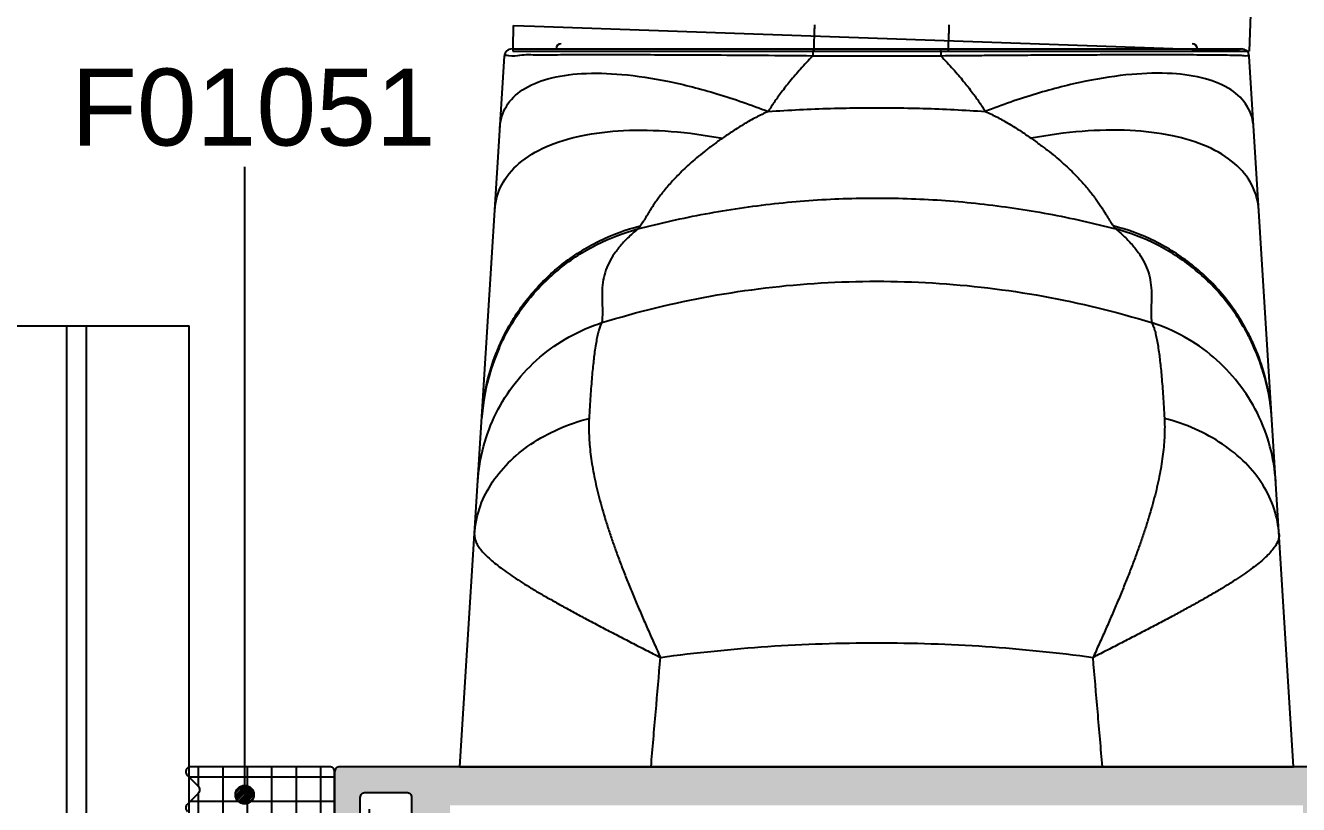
# Model space of a CAD drawing. Header units: millimetres. Extents: x -624 to 1947, y 11274 to 11571.
# Drawn here: x 1098.68 to 1148.31, y 11467.74 to 11498.13 of the extents above; entities that cross this region are included whole.
import ezdxf

# ---------------------------------------------------------------- set-up
doc = ezdxf.new("R2010")
doc.units = ezdxf.units.MM
for name, color, linetype in [('AKSESUAR', 7, 'Continuous'), ('ALUMINIUM', 30, 'Continuous'), ('Antet', 7, 'Continuous'), ('FITIL', 11, 'Continuous')]:
    doc.layers.add(name, color=color, linetype=linetype)
doc.styles.get("Standard").update_dxf_attribs({"font": 'arial.ttf'})

# ---------------------------------------------------------------- blocks, each defined once
blk = doc.blocks.new('TOPALCAM')
at = {"color": 4}
for p, q in [((1636.107, 13113.73), (1678.387, 13113.73)), ((1636.107, 13113.73), (1678.387, 13113.73)), ((1636.107, 13113.73), (1678.387, 13113.73)), ((1673.627, 13073.73), (1673.627, 13113.73)), ((1673.627, 13073.73), (1673.627, 13113.73)), ((1673.627, 13073.73), (1673.627, 13113.73)), ((1674.387, 13073.73), (1674.387, 13113.73)), ((1674.387, 13073.73), (1674.387, 13113.73)), ((1674.387, 13073.73), (1674.387, 13113.73)), ((1678.387, 13073.73), (1678.387, 13113.73)), ((1678.387, 13073.73), (1678.387, 13113.73)), ((1678.387, 13073.73), (1678.387, 13113.73))]:
    blk.add_line(p, q, dxfattribs=at)
blk = doc.blocks.new('40 D 6006')
at = {"color": 255, "linetype": 'Continuous'}
for p, q in [((4648.959, 1358.502), (4648.699, 1351.055)), ((4620.012, 1352.057), (4620.838, 1352.028)), ((4620.838, 1352.028), (4620.845, 1352.028)), ((4620.845, 1352.028), (4648.694, 1351.055)), ((4619.963, 1351.143), (4648.399, 1351.143)), ((4619.995, 1351.055), (4648.699, 1351.055)), ((4617.931, 1323.143), (4619.664, 1350.862)), ((4631.684, 1350.877), (4636.678, 1350.877)), ((4650.431, 1323.143), (4648.699, 1350.862)), ((4623.475, 1340.532), (4623.47, 1340.466)), ((4644.887, 1340.532), (4644.892, 1340.466)), ((4619.462, 1339.475), (4619.462, 1339.475)), ((4648.9, 1339.475), (4648.9, 1339.475)), ((4648.976, 1339.298), (4648.9, 1339.475)), ((4649.101, 1338.977), (4648.971, 1339.309)), ((4649.212, 1338.655), (4649.097, 1338.987)), ((4649.309, 1338.33), (4649.209, 1338.664)), ((4618.972, 1338.008), (4618.902, 1337.68)), ((4619.056, 1338.337), (4618.972, 1338.008)), ((4649.392, 1338.003), (4649.307, 1338.337)), ((4649.461, 1337.677), (4649.391, 1338.009)), ((4649.515, 1337.352), (4649.46, 1337.681)), ((4618.806, 1337.028), (4618.779, 1336.704)), ((4618.806, 1337.029), (4618.792, 1336.863)), ((4618.847, 1337.355), (4618.806, 1337.028)), ((4649.556, 1337.028), (4649.515, 1337.355)), ((4649.584, 1336.705), (4649.556, 1337.029)), ((4617.931, 1323.143), (4650.431, 1323.143))]:
    blk.add_line(p, q, dxfattribs=at)
for points in [[(4631.753, 1352.087), (4631.751, 1352.043), (4631.75, 1351.999), (4631.748, 1351.955), (4631.747, 1351.911), (4631.745, 1351.867), (4631.744, 1351.823), (4631.742, 1351.779), (4631.74, 1351.735), (4631.739, 1351.691), (4631.737, 1351.647)], [(4636.995, 1352.079), (4636.994, 1352.035), (4636.992, 1351.992), (4636.991, 1351.948), (4636.989, 1351.904), (4636.988, 1351.86), (4636.986, 1351.816), (4636.985, 1351.772), (4636.983, 1351.728), (4636.982, 1351.684), (4636.98, 1351.64), (4636.979, 1351.596), (4636.977, 1351.552), (4636.976, 1351.508), (4636.974, 1351.465)], [(4619.462, 1339.475), (4619.391, 1339.309), (4619.265, 1338.987), (4619.153, 1338.663), (4619.056, 1338.337)], [(4618.972, 1338.009), (4618.902, 1337.681), (4618.847, 1337.354)]]:
    blk.add_lwpolyline(points, dxfattribs=at)
for centre, radius, start, end in [((4648.699, 1351.055), 28.704, 178, 180), ((4648.699, 1351.055), 16.972, 178, 180), ((4648.699, 1351.055), 11.732, 178, 180), ((4619.963, 1350.843), 0.3, 89.9967, 176.4235), ((4621.881, 1351.143), 0.2, 90, 180), ((4646.481, 1351.143), 0.2, 0, 90), ((4648.399, 1350.843), 0.3, 3.5763, 90.0006)]:
    blk.add_arc(centre, radius, start, end, dxfattribs=at)
for points, start_tangent, end_tangent in [([(4619.664, 1350.862), (4619.82, 1350.885), (4620.267, 1350.902), (4620.977, 1350.912), (4621.849, 1350.918), (4622.833, 1350.92), (4623.901, 1350.92), (4625.037, 1350.918), (4626.333, 1350.914), (4627.884, 1350.906), (4629.718, 1350.894), (4631.684, 1350.877)], (0.05667, 0.998393), (0.999963, -0.008628)), ([(4631.706, 1351.143), (4631.696, 1351.108), (4631.688, 1351.012), (4631.684, 1350.877)], (-0.999999, -0.001414), (-0.008298, -0.999966)), ([(4636.657, 1351.143), (4636.667, 1351.108), (4636.675, 1351.012), (4636.678, 1350.877)], (1, 0.000904), (0.00829, -0.999966)), ([(4636.678, 1350.877), (4637.349, 1350.883), (4638.078, 1350.889), (4638.868, 1350.895), (4639.723, 1350.901), (4640.65, 1350.907), (4641.619, 1350.912), (4642.562, 1350.916), (4643.429, 1350.919), (4644.206, 1350.92), (4644.904, 1350.921), (4645.538, 1350.92), (4646.12, 1350.919), (4646.66, 1350.917), (4647.166, 1350.914), (4647.639, 1350.91), (4648.057, 1350.903), (4648.393, 1350.893), (4648.617, 1350.879), (4648.699, 1350.862)], (0.999963, 0.008631), (0.059804, -0.99821)), ([(4631.684, 1350.877), (4631.203, 1350.352), (4630.796, 1349.873), (4630.457, 1349.441), (4630.177, 1349.051), (4629.95, 1348.699)], (-0.688191, -0.72553), (-0.512468, -0.858706)), ([(4636.678, 1350.877), (4637.159, 1350.352), (4637.567, 1349.874), (4637.906, 1349.441), (4638.185, 1349.052), (4638.412, 1348.7)], (0.688189, -0.725531), (0.512482, -0.858698)), ([(4619.489, 1348.073), (4619.741, 1348.901), (4620.372, 1349.542), (4621.359, 1349.973), (4622.665, 1350.177), (4624.24, 1350.146), (4626.026, 1349.881), (4627.953, 1349.393), (4629.95, 1348.699)], (0.062377, 0.998053), (0.930845, -0.365415)), ([(4648.873, 1348.073), (4648.622, 1348.901), (4647.991, 1349.543), (4647.003, 1349.973), (4645.697, 1350.177), (4644.122, 1350.146), (4642.337, 1349.881), (4640.409, 1349.393), (4638.412, 1348.7)], (-0.062377, 0.998053), (-0.930842, -0.365423)), ([(4629.95, 1348.699), (4629.476, 1348.472), (4629.017, 1348.216), (4628.567, 1347.931), (4628.162, 1347.655)], (-0.915112, -0.4032), (-0.819591, -0.572949)), ([(4629.95, 1348.699), (4631.169, 1348.773), (4632.381, 1348.822), (4633.588, 1348.845), (4634.791, 1348.845), (4635.994, 1348.821), (4637.201, 1348.773), (4638.412, 1348.7)], (0.997442, 0.071483), (0.997445, -0.071444)), ([(4638.412, 1348.7), (4638.886, 1348.473), (4639.345, 1348.217), (4639.796, 1347.931), (4640.2, 1347.656)], (0.915115, -0.403192), (0.819594, -0.572945)), ([(4619.288, 1344.847), (4619.559, 1345.834), (4620.231, 1346.668), (4621.276, 1347.316), (4622.653, 1347.751), (4624.305, 1347.957), (4626.167, 1347.925), (4628.162, 1347.655)], (0.062378, 0.998053), (0.982594, -0.185767)), ([(4649.075, 1344.847), (4648.804, 1345.834), (4648.132, 1346.668), (4647.086, 1347.316), (4645.71, 1347.751), (4644.057, 1347.957), (4642.195, 1347.925), (4640.2, 1347.656)], (-0.062378, 0.998053), (-0.982594, -0.185765)), ([(4628.162, 1347.655), (4627.793, 1347.391), (4627.46, 1347.136), (4627.158, 1346.889), (4626.884, 1346.651), (4626.638, 1346.422), (4626.419, 1346.204), (4626.223, 1345.996), (4626.048, 1345.798), (4625.892, 1345.61), (4625.753, 1345.433), (4625.63, 1345.266), (4625.52, 1345.109), (4625.423, 1344.963), (4625.335, 1344.826), (4625.256, 1344.699), (4625.185, 1344.583), (4625.121, 1344.477), (4625.062, 1344.385), (4625.01, 1344.305), (4624.961, 1344.237)], (-0.8212, -0.57064), (-0.608653, -0.793437)), ([(4640.2, 1347.656), (4640.569, 1347.391), (4640.902, 1347.136), (4641.205, 1346.889), (4641.479, 1346.651), (4641.724, 1346.422), (4641.944, 1346.204), (4642.139, 1345.996), (4642.314, 1345.798), (4642.47, 1345.61), (4642.609, 1345.433), (4642.733, 1345.266), (4642.842, 1345.109), (4642.94, 1344.963), (4643.027, 1344.826), (4643.106, 1344.699), (4643.177, 1344.583), (4643.242, 1344.477), (4643.3, 1344.385), (4643.353, 1344.305), (4643.402, 1344.237)], (0.821197, -0.570644), (0.608602, -0.793476)), ([(4624.862, 1344.118), (4626.173, 1344.437), (4627.503, 1344.71), (4628.846, 1344.934), (4630.193, 1345.107), (4631.538, 1345.229), (4632.875, 1345.302), (4634.205, 1345.325), (4635.533, 1345.3), (4636.865, 1345.226), (4638.201, 1345.103), (4639.539, 1344.93), (4640.871, 1344.708), (4642.193, 1344.436), (4643.5, 1344.118)], (0.967049, 0.254592), (0.967048, -0.254592)), ([(4619.453, 1339.531), (4619.701, 1340.055), (4620.654, 1341.501), (4621.885, 1342.713), (4623.342, 1343.638), (4624.961, 1344.237)], (0.39688, 0.917871), (0.969232, 0.246147)), ([(4619.462, 1339.475), (4619.684, 1339.941), (4620.624, 1341.376), (4621.838, 1342.584), (4623.271, 1343.511), (4624.862, 1344.118)], (0.402403, 0.915463), (0.96666, 0.256063)), ([(4624.862, 1344.118), (4624.477, 1343.771), (4624.153, 1343.419), (4623.895, 1343.065), (4623.7, 1342.706), (4623.565, 1342.33), (4623.491, 1341.929), (4623.472, 1341.497), (4623.484, 1341.026), (4623.475, 1340.532)], (-0.770339, -0.637635), (-0.077361, -0.997003)), ([(4624.961, 1344.237), (4624.921, 1344.187), (4624.888, 1344.147), (4624.862, 1344.118)], (-0.608602, -0.793475), (-0.692497, -0.721421)), ([(4643.402, 1344.237), (4643.441, 1344.186), (4643.474, 1344.147), (4643.5, 1344.118)], (0.608552, -0.793514), (0.692424, -0.721491)), ([(4648.91, 1339.531), (4648.661, 1340.055), (4647.708, 1341.501), (4646.477, 1342.713), (4645.021, 1343.638), (4643.402, 1344.237)], (-0.396879, 0.917871), (-0.969232, 0.246148)), ([(4643.5, 1344.118), (4643.885, 1343.771), (4644.209, 1343.419), (4644.467, 1343.065), (4644.662, 1342.706), (4644.797, 1342.33), (4644.872, 1341.928), (4644.891, 1341.497), (4644.879, 1341.026), (4644.887, 1340.532)], (0.770336, -0.637638), (0.077361, -0.997003)), ([(4648.9, 1339.475), (4648.678, 1339.941), (4647.738, 1341.376), (4646.525, 1342.584), (4645.091, 1343.511), (4643.5, 1344.118)], (-0.402396, 0.915466), (-0.96666, 0.256064)), ([(4623.47, 1340.465), (4627.697, 1341.496), (4632.01, 1342.013), (4636.352, 1342.013), (4640.665, 1341.496), (4644.892, 1340.465)], (0.955558, 0.294804), (0.955558, -0.294804)), ([(4618.626, 1334.262), (4618.851, 1335.633), (4619.345, 1336.933), (4620.087, 1338.109), (4621.049, 1339.115), (4622.192, 1339.911), (4623.47, 1340.466)], (0.062388, 0.998052), (0.952477, 0.304611)), ([(4623.47, 1340.466), (4623.414, 1340.36), (4623.361, 1340.214), (4623.31, 1340.029), (4623.262, 1339.805), (4623.217, 1339.544), (4623.174, 1339.245)], (-0.560255, -0.82832), (-0.130271, -0.991478)), ([(4644.892, 1340.466), (4644.948, 1340.36), (4645.002, 1340.214), (4645.053, 1340.029), (4645.101, 1339.805), (4645.146, 1339.544), (4645.189, 1339.245)], (0.560256, -0.82832), (0.130271, -0.991478)), ([(4649.736, 1334.262), (4649.511, 1335.633), (4649.018, 1336.933), (4648.275, 1338.109), (4647.314, 1339.115), (4646.171, 1339.911), (4644.892, 1340.466)], (-0.062388, 0.998052), (-0.952477, 0.304611)), ([(4619.434, 1339.487), (4619.453, 1339.531)], (0.39153, 0.920165), (0.39688, 0.917871)), ([(4648.929, 1339.487), (4648.91, 1339.531)], (-0.391521, 0.920169), (-0.396879, 0.917871)), ([(4618.819, 1337.157), (4619.067, 1338.436), (4619.434, 1339.487)], (0.114572, 0.993415), (0.39153, 0.920165)), ([(4623.174, 1339.245), (4623.141, 1338.978), (4623.109, 1338.679), (4623.078, 1338.348), (4623.048, 1337.987), (4623.019, 1337.595), (4622.992, 1337.175), (4622.967, 1336.731)], (-0.13027, -0.991479), (-0.05295, -0.998597)), ([(4645.189, 1339.245), (4645.222, 1338.978), (4645.254, 1338.679), (4645.285, 1338.348), (4645.315, 1337.987), (4645.343, 1337.595), (4645.37, 1337.176), (4645.395, 1336.731)], (0.13027, -0.991479), (0.05295, -0.998597)), ([(4649.544, 1337.157), (4649.295, 1338.436), (4648.929, 1339.487)], (-0.114579, 0.993414), (-0.391521, 0.920169)), ([(4618.781, 1336.734), (4618.819, 1337.157)], (0.06461, 0.997911), (0.114572, 0.993415)), ([(4649.583, 1336.715), (4649.544, 1337.157)], (-0.062378, 0.998053), (-0.114579, 0.993414)), ([(4618.498, 1332.205), (4618.689, 1333.199), (4619.133, 1334.139), (4619.811, 1334.992), (4620.699, 1335.725), (4621.764, 1336.312), (4622.967, 1336.731)], (0.062378, 0.998053), (0.967385, 0.25331)), ([(4618.779, 1336.715), (4618.781, 1336.734)], (0.062378, 0.998053), (0.06461, 0.997911)), ([(4622.967, 1336.731), (4622.958, 1336.403), (4622.964, 1336.062), (4622.987, 1335.707), (4623.025, 1335.339), (4623.079, 1334.958), (4623.148, 1334.564), (4623.233, 1334.157), (4623.333, 1333.738), (4623.448, 1333.307), (4623.577, 1332.865), (4623.72, 1332.411), (4623.876, 1331.947), (4624.045, 1331.473), (4624.226, 1330.99), (4624.417, 1330.498), (4624.619, 1329.998), (4624.83, 1329.49), (4625.05, 1328.977), (4625.277, 1328.457), (4625.51, 1327.934), (4625.748, 1327.406)], (-0.052946, -0.998597), (0.415235, -0.909714)), ([(4645.395, 1336.731), (4645.405, 1336.403), (4645.398, 1336.062), (4645.376, 1335.707), (4645.338, 1335.339), (4645.284, 1334.958), (4645.214, 1334.564), (4645.129, 1334.157), (4645.029, 1333.738), (4644.914, 1333.307), (4644.785, 1332.865), (4644.642, 1332.411), (4644.486, 1331.947), (4644.317, 1331.473), (4644.137, 1330.99), (4643.945, 1330.498), (4643.743, 1329.998), (4643.532, 1329.49), (4643.312, 1328.977), (4643.086, 1328.457), (4642.852, 1327.934), (4642.614, 1327.406)], (0.052946, -0.998597), (-0.41522, -0.909721)), ([(4649.865, 1332.205), (4649.673, 1333.199), (4649.23, 1334.139), (4648.552, 1334.992), (4647.663, 1335.725), (4646.598, 1336.312), (4645.395, 1336.731)], (-0.062378, 0.998053), (-0.967385, 0.25331)), ([(4618.498, 1332.205), (4618.507, 1332.07), (4618.55, 1331.927), (4618.628, 1331.776), (4618.741, 1331.616), (4618.888, 1331.449), (4619.068, 1331.273), (4619.282, 1331.088), (4619.528, 1330.896), (4619.807, 1330.695), (4620.116, 1330.486), (4620.455, 1330.268), (4620.823, 1330.043), (4621.219, 1329.81), (4621.641, 1329.57), (4622.087, 1329.322), (4622.556, 1329.067), (4623.047, 1328.805), (4623.557, 1328.536), (4624.084, 1328.262), (4624.626, 1327.982), (4625.182, 1327.696), (4625.748, 1327.406)], (-0.062379, -0.998053), (0.891013, -0.453978)), ([(4649.865, 1332.205), (4649.856, 1332.07), (4649.812, 1331.927), (4649.734, 1331.776), (4649.621, 1331.616), (4649.475, 1331.449), (4649.294, 1331.273), (4649.08, 1331.088), (4648.834, 1330.896), (4648.556, 1330.695), (4648.246, 1330.486), (4647.907, 1330.268), (4647.539, 1330.043), (4647.143, 1329.81), (4646.722, 1329.57), (4646.275, 1329.322), (4645.806, 1329.067), (4645.316, 1328.805), (4644.806, 1328.536), (4644.279, 1328.262), (4643.736, 1327.982), (4643.181, 1327.696), (4642.614, 1327.406)], (0.062379, -0.998053), (-0.891002, -0.454)), ([(4625.748, 1327.406), (4629.938, 1327.835), (4634.181, 1327.978), (4638.424, 1327.835), (4642.614, 1327.406)], (0.990659, 0.13636), (0.990659, -0.13636)), ([(4625.383, 1323.143), (4625.566, 1325.282), (4625.749, 1327.406)], (0.08528, 0.996357), (0.085804, 0.996312)), ([(4642.98, 1323.143), (4642.796, 1325.282), (4642.614, 1327.406)], (-0.08528, 0.996357), (-0.085804, 0.996312))]:
    blk.add_spline(points, degree=3, dxfattribs=dict(at, start_tangent=start_tangent, end_tangent=end_tangent))

msp = doc.modelspace()

# ---------------------------------------------------------------- hatches: boundary and pattern name
at = {"layer": 'ALUMINIUM'}
h = msp.add_hatch(color=256, dxfattribs=at)
h.paths.add_polyline_path([(1110.732, 11467.328, 0.267949), (1110.832, 11467.155), (1111.032, 11467.039, 0.131652), (1111.132, 11467.013), (1111.532, 11467.013, 0.414214), (1111.732, 11467.213), (1111.732, 11468.013, -0.414214), (1111.932, 11468.213), (1113.532, 11468.213, -0.414214), (1113.732, 11468.013), (1113.732, 11463.013, -0.414214), (1113.532, 11462.813), (1111.932, 11462.813, -0.414214), (1111.732, 11463.013), (1111.732, 11463.813, 0.414214), (1111.532, 11464.013), (1111.132, 11464.013, 0.131652), (1111.032, 11463.986), (1110.832, 11463.87, 0.267949), (1110.732, 11463.697), (1110.732, 11462.013, 0.414214), (1110.932, 11461.813), (1112.332, 11461.813), (1112.332, 11446.213), (1113.832, 11446.213), (1113.832, 11445.313, 0.414214), (1114.532, 11444.613), (1114.932, 11444.613, 0.414214), (1115.132, 11444.813), (1115.132, 11446.213), (1117.332, 11446.213), (1117.332, 11431.513), (1115.132, 11431.513), (1115.132, 11432.913, 0.414214), (1114.932, 11433.113), (1114.732, 11433.113, 0.414214), (1114.132, 11432.513), (1114.132, 11430.533, 0.388879), (1114.315, 11430.333), (1119.115, 11429.913, 0.440011), (1119.332, 11430.113), (1119.332, 11439.112), (1119.032, 11439.412), (1119.332, 11439.712), (1119.332, 11447.613, 0.414214), (1118.332, 11448.613), (1115.332, 11448.613, -0.414214), (1114.832, 11449.113), (1114.832, 11451.213, -0.414214), (1115.332, 11451.713), (1126.582, 11451.713), (1126.582, 11448.613), (1126.382, 11448.613, 0.414214), (1126.182, 11448.413), (1126.182, 11448.15, 0.087489), (1126.242, 11447.808), (1127.03, 11445.644, 0.315299), (1127.218, 11445.513), (1128.282, 11445.513, 0.520567), (1128.47, 11445.781), (1128.083, 11446.844, -0.520567), (1128.271, 11447.113), (1130.309, 11447.113, 0.267949), (1130.482, 11447.213), (1130.655, 11447.513, 0.131652), (1130.682, 11447.613), (1130.682, 11448.413, 0.414214), (1130.482, 11448.613), (1128.981, 11448.613, 0.065543), (1128.929, 11448.606), (1128.234, 11448.419, -0.57735), (1127.989, 11448.664), (1128.175, 11449.36, 0.065543), (1128.182, 11449.412), (1128.182, 11450.613, 0.065543), (1128.175, 11450.665), (1127.989, 11451.361, -0.493145), (1128.182, 11451.613), (1137.882, 11451.613), (1138.182, 11451.913), (1138.482, 11451.613), (1148.182, 11451.613, -0.493145), (1148.375, 11451.361), (1148.189, 11450.665, 0.065543), (1148.182, 11450.613), (1148.182, 11449.412, 0.065543), (1148.189, 11449.36), (1148.375, 11448.664, -0.57735), (1148.13, 11448.419), (1147.435, 11448.606, 0.065543), (1147.383, 11448.613), (1145.882, 11448.613, 0.414214), (1145.682, 11448.413), (1145.682, 11447.613, 0.131652), (1145.709, 11447.513), (1145.882, 11447.213, 0.267949), (1146.055, 11447.113), (1148.093, 11447.113, -0.520567), (1148.281, 11446.844), (1147.894, 11445.781, 0.520567), (1148.082, 11445.513), (1149.146, 11445.513, 0.315299), (1149.334, 11445.644), (1149.922, 11447.259, 0.087489), (1149.982, 11447.601), (1149.982, 11457.713), (1157.849, 11457.713, 0.198912), (1157.991, 11457.771), (1158.873, 11458.654, 0.198912), (1158.932, 11458.795), (1158.932, 11468.13, 0.198912), (1158.873, 11468.271), (1157.991, 11469.154, 0.198912), (1157.849, 11469.213), (1110.932, 11469.213, 0.414214), (1110.732, 11469.013)])
h.paths.add_polyline_path([(1113.832, 11455.313), (1113.832, 11453.313), (1148.482, 11453.313), (1148.482, 11458.213, -0.414214), (1149.482, 11459.213), (1157.432, 11459.213), (1157.432, 11467.713), (1150.348, 11467.713, 0.198912), (1150.206, 11467.654), (1148.823, 11466.271, -0.668179), (1148.482, 11466.413), (1148.482, 11467.713), (1115.232, 11467.713), (1115.232, 11462.313, -0.414214), (1114.232, 11461.313), (1113.832, 11461.313), (1113.832, 11456.813), (1115.232, 11456.813), (1115.232, 11455.313)], flags=16)
at = {"layer": 'Antet'}
h = msp.add_hatch(dxfattribs=at)
h.set_pattern_fill('LINE', color=0, scale=0.5, angle=45, style=0)
h.set_pattern_definition([(45, (2133.581164, 11432.296636), (-0.044194174, 0.044194174), [])])
edge = h.paths.add_edge_path()
edge.add_arc((1107.225, 11468.125), 0.362, 0, 360)
at = {"layer": 'FITIL'}
h = msp.add_hatch(dxfattribs=at)
h.set_pattern_fill('NET', color=256, scale=0.3, style=0)
h.set_pattern_definition([(0, (466.3012, -1354.6916), (0, 0.9525), []), (90, (466.3012, -1354.6916), (-0.9525, 1e-16), [])])
h.paths.add_polyline_path([(1105.132, 11461.813), (1108.828, 11461.813), (1109.059, 11461.413, 0.57735), (1109.405, 11461.413), (1109.636, 11461.813), (1110.532, 11461.813, 0.414214), (1110.732, 11462.013), (1110.732, 11463.625, 0.245393), (1110.646, 11463.789, -0.734238), (1110.732, 11464.063), (1111.932, 11464.063), (1111.932, 11463.663, 0.57735), (1112.232, 11463.489), (1112.432, 11463.605, 0.267949), (1112.932, 11464.471), (1112.932, 11466.554, 0.267949), (1112.432, 11467.42), (1112.232, 11467.536, 0.57735), (1111.932, 11467.363), (1111.932, 11466.963), (1110.732, 11466.963, -0.734238), (1110.646, 11467.236, 0.245393), (1110.732, 11467.4), (1110.732, 11469.013, 0.414214), (1110.532, 11469.213), (1105.132, 11469.213, 0.668179), (1104.991, 11468.871), (1105.408, 11468.454, -0.414214), (1105.408, 11468.171), (1104.991, 11467.754, 0.414214), (1104.991, 11467.471), (1105.408, 11467.054, -0.414214), (1105.408, 11466.771), (1104.991, 11466.354, 0.414214), (1104.991, 11466.071), (1105.408, 11465.654, -0.414214), (1105.408, 11465.371), (1104.991, 11464.954, 0.414214), (1104.991, 11464.671), (1105.408, 11464.254, -0.414214), (1105.408, 11463.971), (1104.991, 11463.554, 0.414214), (1104.991, 11463.271), (1105.408, 11462.854, -0.414214), (1105.408, 11462.571), (1104.991, 11462.154, 0.668179)])
h.paths.add_polyline_path([(1110.932, 11466.263), (1111.732, 11466.263, -0.414214), (1111.932, 11466.063), (1111.932, 11464.963, -0.414214), (1111.732, 11464.763), (1110.932, 11464.763, -0.414214), (1110.732, 11464.963), (1110.732, 11466.063, -0.414214)], flags=16)

# ---------------------------------------------------------------- linework, layer by layer
at = {"color": 140}
msp.add_line((1107.225, 11468.125), (1107.225, 11492.617), dxfattribs=at)
at = {"layer": 'ALUMINIUM'}
for points in [[(1158.932, 11458.795), (1158.932, 11468.13, 0.198912), (1158.873, 11468.271), (1157.991, 11469.154, 0.198912), (1157.849, 11469.213), (1110.932, 11469.213, 0.414214), (1110.732, 11469.013), (1110.732, 11467.328, 0.267949)], [(1111.732, 11467.213), (1111.732, 11468.013, -0.414214), (1111.932, 11468.213), (1113.532, 11468.213, -0.414214), (1113.732, 11468.013), (1113.732, 11463.013, -0.414214)]]:
    msp.add_lwpolyline(points, format="xyb", dxfattribs=at)
at = {"layer": 'Antet', "color": 0}
msp.add_circle((1107.225, 11468.125), 0.362, dxfattribs=at)
at = {"layer": 'FITIL', "flags": 128}
msp.add_lwpolyline([(1110.732, 11467.4), (1110.732, 11469.013, 0.414214), (1110.532, 11469.213), (1105.132, 11469.213, 0.668179), (1104.991, 11468.871), (1105.408, 11468.454, -0.414214), (1105.408, 11468.171), (1104.991, 11467.754, 0.414214), (1104.991, 11467.471)], format="xyb", dxfattribs=at)

# ---------------------------------------------------------------- block references
at = {"color": 30}
msp.add_blockref('TOPALCAM', (-573.33, -1627.317), dxfattribs=at)
at = {"layer": 'AKSESUAR', "color": 13}
msp.add_blockref('40 D 6006', (-3502.316, 10146.07), dxfattribs=at)

# ---------------------------------------------------------------- texts
at = {"layer": 'Antet', "insert": (1100.46, 11496.444), "char_height": 3, "width": 32.13086, "attachment_point": 1}
msp.add_mtext('{\\fArial|b0|i0|c162|p34;F01051}', dxfattribs=at)

doc.saveas('drawing.dxf')
